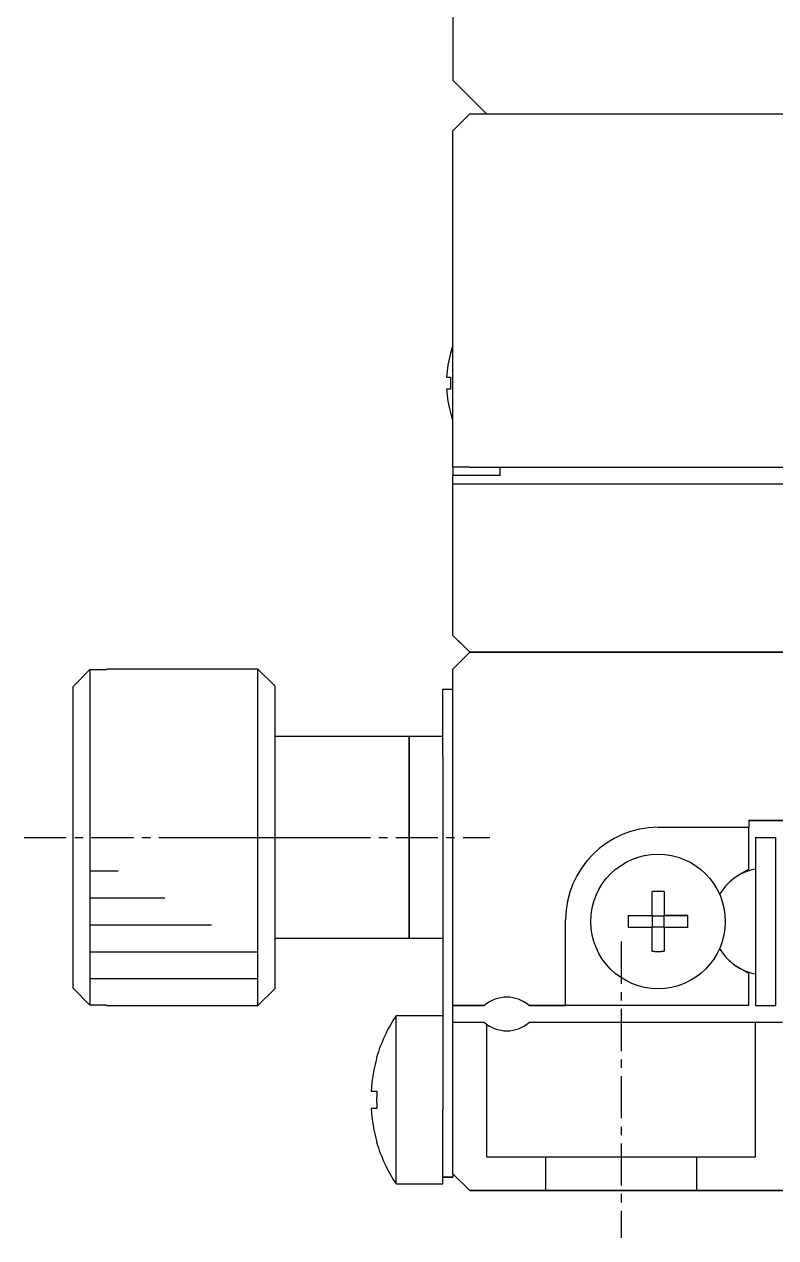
# Model space of a CAD drawing. Extents: x 404 to 656, y 81 to 248.
# Drawn here: x 409.96 to 432.31, y 129.56 to 165.62 of the extents above; entities that cross this region are included whole.
import ezdxf

# ---------------------------------------------------------------- set-up
doc = ezdxf.new("R2010")
doc.units = 0
doc.linetypes.add('CENTER', pattern=[2, 1.25, -0.25, 0.25, -0.25])
doc.layers.get('0').update_dxf_attribs({"linetype": 'CONTINUOUS'})
doc.layers.add('CENTER', color=1, linetype='CENTER')

msp = doc.modelspace()

# ---------------------------------------------------------------- linework, layer by layer
at = {"color": 7, "linetype": 'CONTINUOUS'}
for p, q in [((422.713, 246.957), (422.713, 163.957)), ((423.713, 162.957), (422.713, 163.957)), ((423.213, 162.957), (422.713, 162.457)), ((423.213, 162.957), (482.213, 162.957)), ((422.713, 152.457), (422.713, 162.457)), ((422.638, 155.846), (422.643, 155.844)), ((422.638, 155.846), (422.643, 155.844)), ((422.523, 155.137), (422.643, 155.137)), ((422.523, 155.137), (422.643, 155.137)), ((422.643, 154.777), (422.523, 154.777)), ((422.643, 154.071), (422.638, 154.069)), ((423.213, 152.457), (422.713, 152.457)), ((422.713, 152.457), (422.713, 152.207)), ((422.713, 151.957), (422.713, 152.207)), ((424.113, 152.207), (422.713, 152.207)), ((423.213, 152.457), (444.313, 152.457)), ((424.113, 152.207), (424.113, 152.457)), ((422.713, 147.457), (422.713, 151.957)), ((423.213, 151.957), (422.713, 151.957)), ((444.213, 151.957), (423.213, 151.957)), ((423.213, 146.957), (422.713, 147.457)), ((422.713, 147.457), (423.213, 146.957)), ((422.863, 147.307), (423.213, 146.957)), ((423.213, 146.957), (422.863, 147.307)), ((423.213, 146.957), (422.713, 146.457)), ((482.213, 146.957), (423.213, 146.957)), ((423.213, 146.957), (482.213, 146.957)), ((411.413, 145.939), (411.913, 146.441)), ((411.913, 146.441), (412.413, 146.441)), ((411.913, 146.441), (411.913, 136.473)), ((412.413, 146.441), (412.413, 146.457)), ((416.913, 146.457), (412.413, 146.457)), ((417.413, 145.957), (416.913, 146.457)), ((416.913, 136.457), (416.913, 146.457)), ((422.713, 136.457), (422.713, 146.457)), ((411.413, 136.975), (411.413, 145.939)), ((417.413, 145.957), (417.413, 136.957)), ((422.413, 145.857), (422.713, 145.857)), ((422.413, 143.857), (422.413, 145.857)), ((421.413, 144.457), (417.413, 144.457)), ((421.413, 138.457), (421.413, 144.457)), ((421.413, 144.457), (421.413, 138.457)), ((422.413, 144.457), (421.413, 144.457)), ((422.413, 143.857), (422.413, 133.357)), ((428.813, 141.757), (431.513, 141.757)), ((428.813, 141.757), (431.513, 141.757)), ((431.513, 141.957), (431.513, 141.757)), ((435.213, 141.957), (431.513, 141.957)), ((431.513, 141.957), (473.913, 141.957)), ((431.513, 140.508), (431.513, 141.757)), ((431.713, 141.457), (432.313, 141.457)), ((431.713, 141.457), (431.713, 136.457)), ((432.313, 136.457), (432.313, 141.457)), ((431.253, 140.358), (431.513, 140.508)), ((431.513, 140.508), (431.253, 140.358)), ((428.633, 139.137), (428.633, 139.844)), ((428.993, 139.844), (428.993, 139.137)), ((426.063, 136.457), (426.063, 139.007)), ((427.926, 139.137), (428.633, 139.137)), ((427.926, 139.137), (428.633, 139.137)), ((428.643, 139.127), (428.633, 139.137)), ((428.643, 138.788), (428.643, 139.127)), ((428.643, 139.127), (428.982, 139.127)), ((428.982, 139.127), (428.993, 139.137)), ((428.982, 139.127), (428.982, 138.788)), ((428.993, 139.137), (429.699, 139.137)), ((429.699, 139.137), (428.993, 139.137)), ((428.633, 138.777), (427.926, 138.777)), ((428.643, 138.788), (428.633, 138.777)), ((428.633, 138.071), (428.633, 138.777)), ((428.982, 138.788), (428.643, 138.788)), ((428.982, 138.788), (428.993, 138.777)), ((428.993, 138.777), (428.993, 138.071)), ((429.699, 138.777), (428.993, 138.777)), ((417.413, 138.457), (421.413, 138.457)), ((421.413, 138.457), (422.413, 138.457)), ((431.513, 137.406), (431.253, 137.557)), ((431.513, 136.457), (431.513, 137.406)), ((411.913, 136.473), (411.413, 136.975)), ((416.913, 136.457), (417.413, 136.957)), ((412.413, 136.473), (411.913, 136.473)), ((412.413, 136.457), (412.413, 136.473)), ((412.413, 136.457), (416.913, 136.457)), ((422.713, 135.957), (422.713, 136.457)), ((422.713, 136.457), (423.213, 136.457)), ((423.213, 136.457), (422.713, 136.457)), ((423.213, 136.457), (423.651, 136.457)), ((423.651, 136.457), (423.213, 136.457)), ((424.974, 136.457), (426.063, 136.457)), ((426.063, 136.457), (424.974, 136.457)), ((431.513, 136.457), (426.063, 136.457)), ((431.513, 136.457), (426.063, 136.457)), ((431.713, 136.457), (432.313, 136.457)), ((431.713, 136.457), (432.313, 136.457)), ((421.021, 133.657), (421.021, 136.157)), ((422.413, 136.157), (421.021, 136.157)), ((422.713, 131.457), (422.713, 135.957)), ((423.213, 135.957), (422.713, 135.957)), ((423.651, 135.957), (423.213, 135.957)), ((432.513, 135.957), (424.974, 135.957)), ((420.443, 134.919), (420.45, 134.916)), ((420.443, 134.919), (420.45, 134.916)), ((420.278, 133.917), (420.45, 133.917)), ((420.278, 133.917), (420.45, 133.917)), ((421.021, 131.157), (421.021, 133.657)), ((420.45, 133.397), (420.278, 133.397)), ((422.413, 131.357), (422.413, 133.357)), ((420.45, 132.399), (420.443, 132.395)), ((422.413, 131.157), (422.413, 131.357)), ((422.713, 131.357), (422.413, 131.357)), ((422.413, 131.357), (422.713, 131.357)), ((422.713, 131.457), (422.713, 131.357)), ((422.713, 131.457), (423.213, 130.957)), ((422.713, 131.457), (423.213, 130.957)), ((421.021, 131.157), (422.413, 131.157)), ((434.213, 130.957), (423.213, 130.957)), ((423.213, 130.957), (434.213, 130.957)), ((425.463, 130.957), (427.713, 130.957)), ((425.463, 130.957), (427.713, 130.957)), ((425.463, 130.957), (429.963, 130.957)), ((425.463, 130.957), (429.963, 130.957)), ((427.713, 130.957), (429.963, 130.957)), ((427.713, 130.957), (429.963, 130.957))]:
    msp.add_line(p, q, dxfattribs=at)
at = {"color": 3, "linetype": 'CONTINUOUS'}
for p, q in [((411.913, 140.457), (412.756, 140.457)), ((411.913, 139.657), (414.141, 139.657)), ((411.913, 138.857), (415.527, 138.857)), ((411.913, 138.057), (416.913, 138.057)), ((411.913, 137.257), (416.913, 137.257)), ((423.713, 135.907), (423.713, 131.957)), ((431.713, 131.957), (431.713, 135.957)), ((423.713, 131.957), (427.713, 131.957)), ((423.713, 131.957), (431.713, 131.957)), ((425.463, 131.957), (425.463, 130.957)), ((429.963, 130.957), (429.963, 131.957))]:
    msp.add_line(p, q, dxfattribs=at)
at = {"color": 7, "linetype": 'CONTINUOUS'}
for points in [[(422.643, 155.136, 0), (422.643, 155.134, 0), (422.643, 155.132, 0), (422.643, 155.128, 0), (422.643, 155.126, 0), (422.643, 155.122, 0), (422.643, 155.12, 0), (422.643, 155.118, 0), (422.643, 155.114, 0), (422.643, 155.112, 0), (422.641, 155.108, 0), (422.641, 155.106, 0), (422.641, 155.104, 0), (422.641, 155.1, 0), (422.641, 155.098, 0), (422.641, 155.094, 0), (422.641, 155.092, 0), (422.641, 155.09, 0), (422.641, 155.086, 0), (422.641, 155.084, 0), (422.641, 155.08, 0), (422.641, 155.078, 0), (422.641, 155.076, 0), (422.641, 155.072, 0), (422.641, 155.07, 0), (422.641, 155.066, 0), (422.641, 155.064, 0), (422.641, 155.06, 0), (422.641, 155.058, 0), (422.641, 155.056, 0), (422.639, 155.052, 0), (422.639, 155.05, 0), (422.639, 155.046, 0), (422.639, 155.044, 0), (422.639, 155.042, 0), (422.639, 155.038, 0), (422.639, 155.036, 0), (422.639, 155.032, 0), (422.639, 155.03, 0), (422.639, 155.028, 0), (422.639, 155.024, 0), (422.639, 155.022, 0), (422.639, 155.018, 0), (422.639, 155.016, 0), (422.639, 155.014, 0), (422.639, 155.01, 0), (422.639, 155.008, 0), (422.639, 155.004, 0), (422.639, 155.002, 0), (422.639, 155, 0), (422.639, 154.996, 0), (422.639, 154.994, 0), (422.639, 154.99, 0), (422.639, 154.988, 0), (422.639, 154.986, 0), (422.639, 154.982, 0), (422.639, 154.98, 0), (422.639, 154.976, 0), (422.639, 154.974, 0), (422.639, 154.97, 0), (422.639, 154.968, 0), (422.639, 154.966, 0), (422.639, 154.962, 0), (422.639, 154.96, 0), (422.639, 154.956, 0), (422.639, 154.954, 0), (422.639, 154.952, 0), (422.639, 154.948, 0), (422.639, 154.946, 0), (422.639, 154.942, 0), (422.639, 154.94, 0), (422.639, 154.938, 0), (422.639, 154.934, 0), (422.639, 154.932, 0), (422.639, 154.928, 0), (422.639, 154.926, 0), (422.639, 154.924, 0), (422.639, 154.92, 0), (422.639, 154.918, 0), (422.639, 154.914, 0), (422.639, 154.912, 0), (422.639, 154.91, 0), (422.639, 154.906, 0), (422.639, 154.904, 0), (422.639, 154.9, 0), (422.639, 154.898, 0), (422.639, 154.894, 0), (422.639, 154.892, 0), (422.639, 154.89, 0), (422.639, 154.886, 0), (422.639, 154.884, 0), (422.639, 154.88, 0), (422.639, 154.878, 0), (422.639, 154.876, 0), (422.639, 154.872, 0), (422.639, 154.87, 0), (422.639, 154.866, 0), (422.639, 154.864, 0), (422.639, 154.862, 0), (422.641, 154.858, 0), (422.641, 154.856, 0), (422.641, 154.852, 0), (422.641, 154.85, 0), (422.641, 154.848, 0), (422.641, 154.844, 0), (422.641, 154.842, 0), (422.641, 154.838, 0), (422.641, 154.836, 0), (422.641, 154.834, 0), (422.641, 154.83, 0), (422.641, 154.828, 0), (422.641, 154.824, 0), (422.641, 154.822, 0), (422.641, 154.82, 0), (422.641, 154.816, 0), (422.641, 154.814, 0), (422.641, 154.81, 0), (422.641, 154.808, 0), (422.641, 154.804, 0), (422.643, 154.802, 0), (422.643, 154.8, 0), (422.643, 154.796, 0), (422.643, 154.794, 0), (422.643, 154.79, 0), (422.643, 154.788, 0), (422.643, 154.786, 0), (422.643, 154.782, 0), (422.643, 154.78, 0), (422.643, 154.776, 0)], [(428.993, 139.844, 0), (428.989, 139.844, 0), (428.987, 139.844, 0), (428.985, 139.844, 0), (428.981, 139.844, 0), (428.979, 139.844, 0), (428.975, 139.844, 0), (428.973, 139.844, 0), (428.971, 139.844, 0), (428.967, 139.844, 0), (428.965, 139.844, 0), (428.961, 139.844, 0), (428.959, 139.844, 0), (428.957, 139.844, 0), (428.953, 139.844, 0), (428.951, 139.844, 0), (428.947, 139.844, 0), (428.945, 139.844, 0), (428.943, 139.844, 0), (428.939, 139.844, 0), (428.937, 139.844, 0), (428.933, 139.844, 0), (428.931, 139.844, 0), (428.929, 139.844, 0), (428.925, 139.844, 0), (428.923, 139.844, 0), (428.919, 139.844, 0), (428.917, 139.844, 0), (428.915, 139.844, 0), (428.911, 139.844, 0), (428.909, 139.844, 0), (428.905, 139.844, 0), (428.903, 139.844, 0), (428.899, 139.844, 0), (428.897, 139.844, 0), (428.895, 139.846, 0), (428.891, 139.846, 0), (428.889, 139.846, 0), (428.885, 139.846, 0), (428.883, 139.846, 0), (428.881, 139.846, 0), (428.877, 139.846, 0), (428.875, 139.846, 0), (428.871, 139.846, 0), (428.869, 139.846, 0), (428.867, 139.846, 0), (428.863, 139.846, 0), (428.861, 139.846, 0), (428.857, 139.846, 0), (428.855, 139.846, 0), (428.853, 139.846, 0), (428.849, 139.846, 0), (428.847, 139.846, 0), (428.843, 139.846, 0), (428.841, 139.846, 0), (428.839, 139.846, 0), (428.835, 139.846, 0), (428.833, 139.846, 0), (428.829, 139.846, 0), (428.827, 139.846, 0), (428.825, 139.846, 0), (428.821, 139.846, 0), (428.819, 139.846, 0), (428.815, 139.846, 0), (428.813, 139.846, 0), (428.809, 139.846, 0), (428.807, 139.846, 0), (428.805, 139.846, 0), (428.801, 139.846, 0), (428.799, 139.846, 0), (428.795, 139.846, 0), (428.793, 139.846, 0), (428.791, 139.846, 0), (428.787, 139.846, 0), (428.785, 139.846, 0), (428.781, 139.846, 0), (428.779, 139.846, 0), (428.777, 139.846, 0), (428.773, 139.846, 0), (428.771, 139.846, 0), (428.767, 139.846, 0), (428.765, 139.846, 0), (428.763, 139.846, 0), (428.759, 139.846, 0), (428.757, 139.846, 0), (428.753, 139.846, 0), (428.751, 139.846, 0), (428.749, 139.846, 0), (428.745, 139.846, 0), (428.743, 139.846, 0), (428.739, 139.846, 0), (428.737, 139.846, 0), (428.733, 139.846, 0), (428.731, 139.846, 0), (428.729, 139.844, 0), (428.725, 139.844, 0), (428.723, 139.844, 0), (428.719, 139.844, 0), (428.717, 139.844, 0), (428.715, 139.844, 0), (428.711, 139.844, 0), (428.709, 139.844, 0), (428.705, 139.844, 0), (428.703, 139.844, 0), (428.701, 139.844, 0), (428.697, 139.844, 0), (428.695, 139.844, 0), (428.691, 139.844, 0), (428.689, 139.844, 0), (428.687, 139.844, 0), (428.683, 139.844, 0), (428.681, 139.844, 0), (428.677, 139.844, 0), (428.675, 139.844, 0), (428.673, 139.844, 0), (428.669, 139.844, 0), (428.667, 139.844, 0), (428.663, 139.844, 0), (428.661, 139.844, 0), (428.659, 139.844, 0), (428.655, 139.844, 0), (428.653, 139.844, 0), (428.649, 139.844, 0), (428.647, 139.844, 0), (428.645, 139.844, 0), (428.641, 139.844, 0), (428.639, 139.844, 0), (428.635, 139.844, 0), (428.633, 139.844, 0)], [(427.927, 139.136, 0), (427.927, 139.134, 0), (427.927, 139.132, 0), (427.927, 139.128, 0), (427.927, 139.126, 0), (427.927, 139.122, 0), (427.927, 139.12, 0), (427.925, 139.118, 0), (427.925, 139.114, 0), (427.925, 139.112, 0), (427.925, 139.108, 0), (427.925, 139.106, 0), (427.925, 139.104, 0), (427.925, 139.1, 0), (427.925, 139.098, 0), (427.925, 139.094, 0), (427.925, 139.092, 0), (427.925, 139.09, 0), (427.925, 139.086, 0), (427.925, 139.084, 0), (427.925, 139.08, 0), (427.925, 139.078, 0), (427.925, 139.076, 0), (427.925, 139.072, 0), (427.925, 139.07, 0), (427.925, 139.066, 0), (427.925, 139.064, 0), (427.925, 139.06, 0), (427.925, 139.058, 0), (427.925, 139.056, 0), (427.925, 139.052, 0), (427.925, 139.05, 0), (427.925, 139.046, 0), (427.925, 139.044, 0), (427.925, 139.042, 0), (427.925, 139.038, 0), (427.925, 139.036, 0), (427.925, 139.032, 0), (427.925, 139.03, 0), (427.925, 139.028, 0), (427.925, 139.024, 0), (427.925, 139.022, 0), (427.925, 139.018, 0), (427.925, 139.016, 0), (427.925, 139.014, 0), (427.925, 139.01, 0), (427.925, 139.008, 0), (427.925, 139.004, 0), (427.925, 139.002, 0), (427.925, 139, 0), (427.925, 138.996, 0), (427.925, 138.994, 0), (427.925, 138.99, 0), (427.925, 138.988, 0), (427.925, 138.986, 0), (427.925, 138.982, 0), (427.925, 138.98, 0), (427.925, 138.976, 0), (427.925, 138.974, 0), (427.925, 138.97, 0), (427.925, 138.968, 0), (427.925, 138.966, 0), (427.925, 138.962, 0), (427.925, 138.96, 0), (427.925, 138.956, 0), (427.925, 138.954, 0), (427.925, 138.952, 0), (427.925, 138.948, 0), (427.925, 138.946, 0), (427.925, 138.942, 0), (427.925, 138.94, 0), (427.925, 138.938, 0), (427.925, 138.934, 0), (427.925, 138.932, 0), (427.925, 138.928, 0), (427.925, 138.926, 0), (427.925, 138.924, 0), (427.925, 138.92, 0), (427.925, 138.918, 0), (427.925, 138.914, 0), (427.925, 138.912, 0), (427.925, 138.91, 0), (427.925, 138.906, 0), (427.925, 138.904, 0), (427.925, 138.9, 0), (427.925, 138.898, 0), (427.925, 138.894, 0), (427.925, 138.892, 0), (427.925, 138.89, 0), (427.925, 138.886, 0), (427.925, 138.884, 0), (427.925, 138.88, 0), (427.925, 138.878, 0), (427.925, 138.876, 0), (427.925, 138.872, 0), (427.925, 138.87, 0), (427.925, 138.866, 0), (427.925, 138.864, 0), (427.925, 138.862, 0), (427.925, 138.858, 0), (427.925, 138.856, 0), (427.925, 138.852, 0), (427.925, 138.85, 0), (427.925, 138.848, 0), (427.925, 138.844, 0), (427.925, 138.842, 0), (427.925, 138.838, 0), (427.925, 138.836, 0), (427.925, 138.834, 0), (427.925, 138.83, 0), (427.925, 138.828, 0), (427.925, 138.824, 0), (427.925, 138.822, 0), (427.925, 138.82, 0), (427.925, 138.816, 0), (427.925, 138.814, 0), (427.925, 138.81, 0), (427.925, 138.808, 0), (427.925, 138.804, 0), (427.925, 138.802, 0), (427.925, 138.8, 0), (427.925, 138.796, 0), (427.927, 138.794, 0), (427.927, 138.79, 0), (427.927, 138.788, 0), (427.927, 138.786, 0), (427.927, 138.782, 0), (427.927, 138.78, 0), (427.927, 138.776, 0)], [(429.699, 138.776, 0), (429.699, 138.78, 0), (429.699, 138.782, 0), (429.699, 138.786, 0), (429.699, 138.788, 0), (429.699, 138.79, 0), (429.699, 138.794, 0), (429.699, 138.796, 0), (429.699, 138.8, 0), (429.699, 138.802, 0), (429.699, 138.804, 0), (429.699, 138.808, 0), (429.699, 138.81, 0), (429.699, 138.814, 0), (429.701, 138.816, 0), (429.701, 138.82, 0), (429.701, 138.822, 0), (429.701, 138.824, 0), (429.701, 138.828, 0), (429.701, 138.83, 0), (429.701, 138.834, 0), (429.701, 138.836, 0), (429.701, 138.838, 0), (429.701, 138.842, 0), (429.701, 138.844, 0), (429.701, 138.848, 0), (429.701, 138.85, 0), (429.701, 138.852, 0), (429.701, 138.856, 0), (429.701, 138.858, 0), (429.701, 138.862, 0), (429.701, 138.864, 0), (429.701, 138.866, 0), (429.701, 138.87, 0), (429.701, 138.872, 0), (429.701, 138.876, 0), (429.701, 138.878, 0), (429.701, 138.88, 0), (429.701, 138.884, 0), (429.701, 138.886, 0), (429.701, 138.89, 0), (429.701, 138.892, 0), (429.701, 138.894, 0), (429.701, 138.898, 0), (429.701, 138.9, 0), (429.701, 138.904, 0), (429.701, 138.906, 0), (429.701, 138.91, 0), (429.701, 138.912, 0), (429.701, 138.914, 0), (429.701, 138.918, 0), (429.701, 138.92, 0), (429.701, 138.924, 0), (429.701, 138.926, 0), (429.701, 138.928, 0), (429.701, 138.932, 0), (429.701, 138.934, 0), (429.701, 138.938, 0), (429.701, 138.94, 0), (429.701, 138.942, 0), (429.701, 138.946, 0), (429.701, 138.948, 0), (429.701, 138.952, 0), (429.701, 138.954, 0), (429.701, 138.956, 0), (429.701, 138.96, 0), (429.701, 138.962, 0), (429.701, 138.966, 0), (429.701, 138.968, 0), (429.701, 138.97, 0), (429.701, 138.974, 0), (429.701, 138.976, 0), (429.701, 138.98, 0), (429.701, 138.982, 0), (429.701, 138.986, 0), (429.701, 138.988, 0), (429.701, 138.99, 0), (429.701, 138.994, 0), (429.701, 138.996, 0), (429.701, 139, 0), (429.701, 139.002, 0), (429.701, 139.004, 0), (429.701, 139.008, 0), (429.701, 139.01, 0), (429.701, 139.014, 0), (429.701, 139.016, 0), (429.701, 139.018, 0), (429.701, 139.022, 0), (429.701, 139.024, 0), (429.701, 139.028, 0), (429.701, 139.03, 0), (429.701, 139.032, 0), (429.701, 139.036, 0), (429.701, 139.038, 0), (429.701, 139.042, 0), (429.701, 139.044, 0), (429.701, 139.046, 0), (429.701, 139.05, 0), (429.701, 139.052, 0), (429.701, 139.056, 0), (429.701, 139.058, 0), (429.701, 139.06, 0), (429.701, 139.064, 0), (429.701, 139.066, 0), (429.701, 139.07, 0), (429.701, 139.072, 0), (429.701, 139.076, 0), (429.701, 139.078, 0), (429.701, 139.08, 0), (429.701, 139.084, 0), (429.701, 139.086, 0), (429.701, 139.09, 0), (429.701, 139.092, 0), (429.701, 139.094, 0), (429.701, 139.098, 0), (429.699, 139.1, 0), (429.699, 139.104, 0), (429.699, 139.106, 0), (429.699, 139.108, 0), (429.699, 139.112, 0), (429.699, 139.114, 0), (429.699, 139.118, 0), (429.699, 139.12, 0), (429.699, 139.122, 0), (429.699, 139.126, 0), (429.699, 139.128, 0), (429.699, 139.132, 0), (429.699, 139.134, 0), (429.699, 139.136, 0)], [(428.633, 138.07, 0), (428.635, 138.07, 0), (428.639, 138.07, 0), (428.641, 138.07, 0), (428.645, 138.07, 0), (428.647, 138.07, 0), (428.649, 138.07, 0), (428.653, 138.07, 0), (428.655, 138.07, 0), (428.659, 138.07, 0), (428.661, 138.07, 0), (428.663, 138.07, 0), (428.667, 138.07, 0), (428.669, 138.07, 0), (428.673, 138.07, 0), (428.675, 138.07, 0), (428.677, 138.07, 0), (428.681, 138.07, 0), (428.683, 138.07, 0), (428.687, 138.07, 0), (428.689, 138.07, 0), (428.691, 138.07, 0), (428.695, 138.07, 0), (428.697, 138.07, 0), (428.701, 138.07, 0), (428.703, 138.07, 0), (428.705, 138.07, 0), (428.709, 138.07, 0), (428.711, 138.068, 0), (428.715, 138.068, 0), (428.717, 138.068, 0), (428.719, 138.068, 0), (428.723, 138.068, 0), (428.725, 138.068, 0), (428.729, 138.068, 0), (428.731, 138.068, 0), (428.733, 138.068, 0), (428.737, 138.068, 0), (428.739, 138.068, 0), (428.743, 138.068, 0), (428.745, 138.068, 0), (428.749, 138.068, 0), (428.751, 138.068, 0), (428.753, 138.068, 0), (428.757, 138.068, 0), (428.759, 138.068, 0), (428.763, 138.068, 0), (428.765, 138.068, 0), (428.767, 138.068, 0), (428.771, 138.068, 0), (428.773, 138.068, 0), (428.777, 138.068, 0), (428.779, 138.068, 0), (428.781, 138.068, 0), (428.785, 138.068, 0), (428.787, 138.068, 0), (428.791, 138.068, 0), (428.793, 138.068, 0), (428.795, 138.068, 0), (428.799, 138.068, 0), (428.801, 138.068, 0), (428.805, 138.068, 0), (428.807, 138.068, 0), (428.809, 138.068, 0), (428.813, 138.068, 0), (428.815, 138.068, 0), (428.819, 138.068, 0), (428.821, 138.068, 0), (428.825, 138.068, 0), (428.827, 138.068, 0), (428.829, 138.068, 0), (428.833, 138.068, 0), (428.835, 138.068, 0), (428.839, 138.068, 0), (428.841, 138.068, 0), (428.843, 138.068, 0), (428.847, 138.068, 0), (428.849, 138.068, 0), (428.853, 138.068, 0), (428.855, 138.068, 0), (428.857, 138.068, 0), (428.861, 138.068, 0), (428.863, 138.068, 0), (428.867, 138.068, 0), (428.869, 138.068, 0), (428.871, 138.068, 0), (428.875, 138.068, 0), (428.877, 138.068, 0), (428.881, 138.068, 0), (428.883, 138.068, 0), (428.885, 138.068, 0), (428.889, 138.068, 0), (428.891, 138.068, 0), (428.895, 138.068, 0), (428.897, 138.068, 0), (428.899, 138.068, 0), (428.903, 138.068, 0), (428.905, 138.068, 0), (428.909, 138.068, 0), (428.911, 138.068, 0), (428.915, 138.068, 0), (428.917, 138.07, 0), (428.919, 138.07, 0), (428.923, 138.07, 0), (428.925, 138.07, 0), (428.929, 138.07, 0), (428.931, 138.07, 0), (428.933, 138.07, 0), (428.937, 138.07, 0), (428.939, 138.07, 0), (428.943, 138.07, 0), (428.945, 138.07, 0), (428.947, 138.07, 0), (428.951, 138.07, 0), (428.953, 138.07, 0), (428.957, 138.07, 0), (428.959, 138.07, 0), (428.961, 138.07, 0), (428.965, 138.07, 0), (428.967, 138.07, 0), (428.971, 138.07, 0), (428.973, 138.07, 0), (428.975, 138.07, 0), (428.979, 138.07, 0), (428.981, 138.07, 0), (428.985, 138.07, 0), (428.987, 138.07, 0), (428.989, 138.07, 0), (428.993, 138.07, 0)], [(420.451, 133.916, 0), (420.449, 133.912, 0), (420.449, 133.908, 0), (420.449, 133.904, 0), (420.449, 133.9, 0), (420.449, 133.896, 0), (420.449, 133.892, 0), (420.449, 133.888, 0), (420.449, 133.884, 0), (420.449, 133.88, 0), (420.449, 133.876, 0), (420.449, 133.872, 0), (420.447, 133.868, 0), (420.447, 133.864, 0), (420.447, 133.86, 0), (420.447, 133.856, 0), (420.447, 133.852, 0), (420.447, 133.848, 0), (420.447, 133.844, 0), (420.447, 133.84, 0), (420.447, 133.836, 0), (420.447, 133.832, 0), (420.447, 133.828, 0), (420.447, 133.824, 0), (420.447, 133.82, 0), (420.445, 133.816, 0), (420.445, 133.812, 0), (420.445, 133.808, 0), (420.445, 133.804, 0), (420.445, 133.8, 0), (420.445, 133.796, 0), (420.445, 133.79, 0), (420.445, 133.786, 0), (420.445, 133.782, 0), (420.445, 133.778, 0), (420.445, 133.774, 0), (420.445, 133.77, 0), (420.445, 133.766, 0), (420.445, 133.762, 0), (420.445, 133.758, 0), (420.445, 133.754, 0), (420.445, 133.75, 0), (420.445, 133.746, 0), (420.445, 133.742, 0), (420.445, 133.738, 0), (420.443, 133.734, 0), (420.443, 133.73, 0), (420.443, 133.726, 0), (420.443, 133.722, 0), (420.443, 133.718, 0), (420.443, 133.714, 0), (420.443, 133.71, 0), (420.443, 133.706, 0), (420.443, 133.702, 0), (420.443, 133.698, 0), (420.443, 133.694, 0), (420.443, 133.69, 0), (420.443, 133.686, 0), (420.443, 133.682, 0), (420.443, 133.678, 0), (420.443, 133.674, 0), (420.443, 133.67, 0), (420.443, 133.664, 0), (420.443, 133.66, 0), (420.443, 133.656, 0), (420.443, 133.652, 0), (420.443, 133.648, 0), (420.443, 133.644, 0), (420.443, 133.64, 0), (420.443, 133.636, 0), (420.443, 133.632, 0), (420.443, 133.628, 0), (420.443, 133.624, 0), (420.443, 133.62, 0), (420.443, 133.616, 0), (420.443, 133.612, 0), (420.443, 133.608, 0), (420.443, 133.604, 0), (420.443, 133.6, 0), (420.443, 133.596, 0), (420.443, 133.592, 0), (420.443, 133.588, 0), (420.443, 133.584, 0), (420.443, 133.58, 0), (420.445, 133.576, 0), (420.445, 133.572, 0), (420.445, 133.568, 0), (420.445, 133.564, 0), (420.445, 133.56, 0), (420.445, 133.556, 0), (420.445, 133.552, 0), (420.445, 133.548, 0), (420.445, 133.544, 0), (420.445, 133.538, 0), (420.445, 133.534, 0), (420.445, 133.53, 0), (420.445, 133.526, 0), (420.445, 133.522, 0), (420.445, 133.518, 0), (420.445, 133.514, 0), (420.445, 133.51, 0), (420.445, 133.506, 0), (420.445, 133.502, 0), (420.445, 133.498, 0), (420.447, 133.494, 0), (420.447, 133.49, 0), (420.447, 133.486, 0), (420.447, 133.482, 0), (420.447, 133.478, 0), (420.447, 133.474, 0), (420.447, 133.47, 0), (420.447, 133.466, 0), (420.447, 133.462, 0), (420.447, 133.458, 0), (420.447, 133.454, 0), (420.447, 133.45, 0), (420.447, 133.446, 0), (420.449, 133.442, 0), (420.449, 133.438, 0), (420.449, 133.434, 0), (420.449, 133.43, 0), (420.449, 133.426, 0), (420.449, 133.422, 0), (420.449, 133.418, 0), (420.449, 133.414, 0), (420.449, 133.41, 0), (420.449, 133.404, 0), (420.449, 133.4, 0), (420.451, 133.396, 0)]]:
    msp.add_polyline3d(points, dxfattribs=at)
msp.add_circle((428.813, 138.957), 2, dxfattribs=at)
for centre, radius, start, end in [((425.713, 154.957), 3.195, 163.8933, 176.7703), ((425.713, 154.957), 3.2, 159.6359, 163.8775), ((425.713, 154.957), 3.195, 183.2297, 196.1067), ((425.713, 154.957), 3.2, 196.1225, 200.3641), ((428.813, 139.007), 2.75, 90, 180), ((432.013, 138.957), 1.587, 100.8931, 134.9998), ((432.128, 138.842), 1.75, 120, 135), ((432.128, 138.842), 1.75, 135, 148.1185), ((432.013, 138.957), 1.587, 134.9998, 149.5668), ((432.128, 139.072), 1.75, 211.8815, 225), ((432.013, 138.957), 1.587, 210.4332, 225.0002), ((432.128, 139.072), 1.75, 225, 240), ((432.013, 138.957), 1.587, 225.0002, 259.1069), ((424.313, 135.707), 1, 48.5904, 131.4096), ((424.763, 133.657), 4.5, 146.251, 163.7142), ((424.313, 136.707), 1, 228.5904, 311.4096), ((424.763, 133.657), 4.492, 163.7306, 176.6822), ((424.763, 133.657), 4.492, 183.3178, 196.2694), ((424.763, 133.657), 4.5, 196.2858, 213.749)]:
    msp.add_arc(centre, radius, start, end, dxfattribs=at)
at = {"layer": 'CENTER', "color": 1, "linetype": 'CENTER'}
for p, q in [((409.963, 141.457), (419.363, 141.457)), ((415.013, 141.457), (423.813, 141.457)), ((427.713, 138.357), (427.713, 129.557))]:
    msp.add_line(p, q, dxfattribs=at)

doc.saveas('drawing.dxf')
